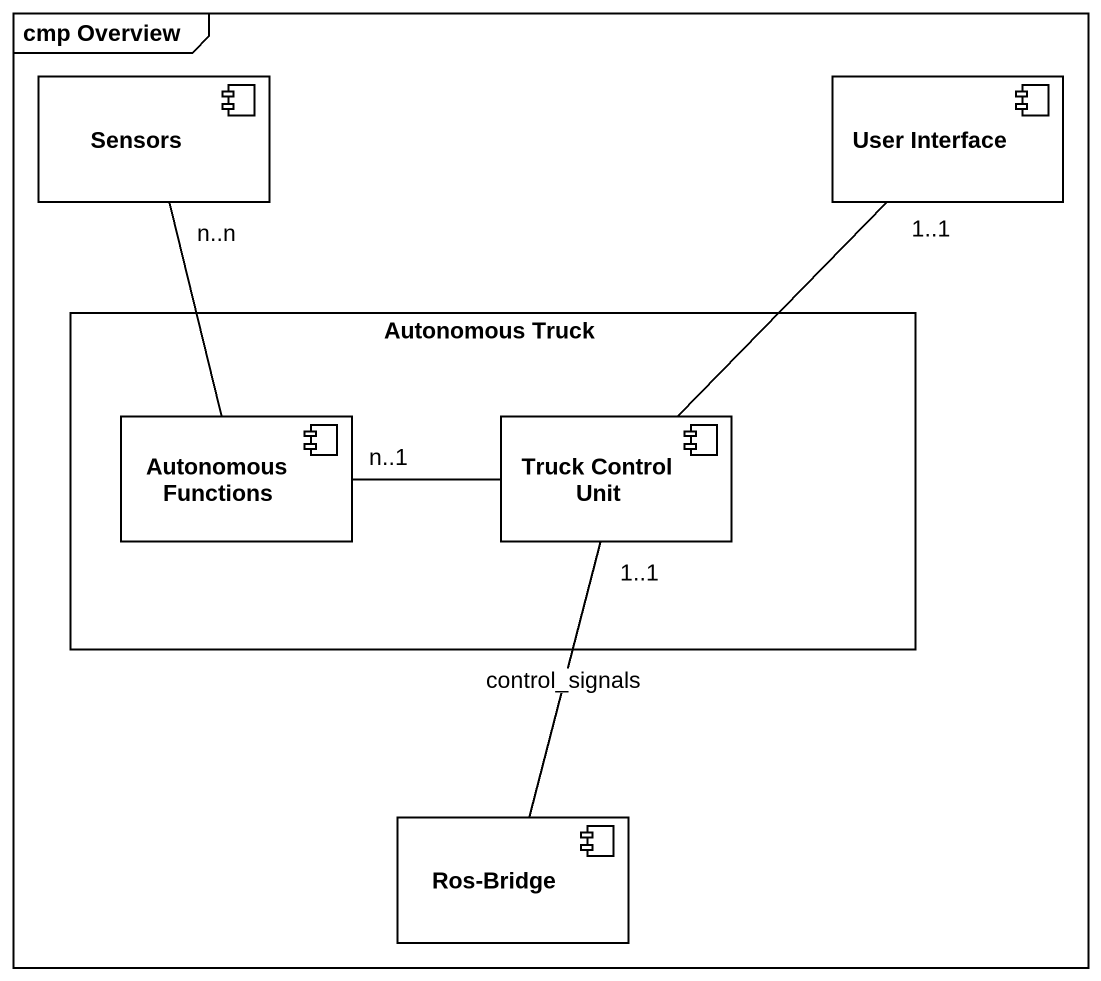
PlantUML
@startuml
mainframe cmp Overview
component Sensors
component "User Interface" as User_Interface
rectangle "Autonomous Truck" as Autonomous_Truck {
  component "Autonomous Functions" as Autonomous_Functions
  component "Truck Control Unit" as Truck_Control_Unit
}
component "Ros-Bridge" as Ros_Bridge
Sensors "n..n" -- Autonomous_Functions
User_Interface "1..1" -- Truck_Control_Unit
Autonomous_Functions "n..1" -right- Truck_Control_Unit
Truck_Control_Unit "1..1" -- Ros_Bridge : control_signals
@enduml
